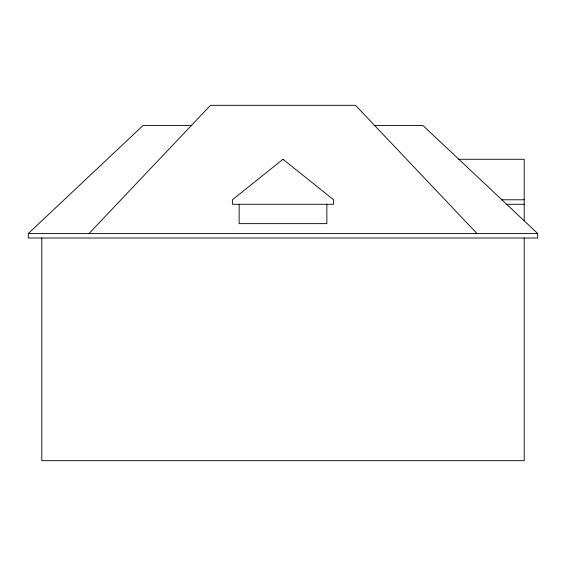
<?xml version="1.0" encoding="UTF-8"?>
<svg xmlns="http://www.w3.org/2000/svg" width="566" height="566" viewBox="0 0 566 566"><rect width="100%" height="100%" fill="white"/><g stroke="black" fill="none" stroke-linecap="round" stroke-linejoin="round"><path stroke-width="0.85" d="M89.032 233.517L210.495 105.304L355.505 105.304L476.968 233.517M374.685 125.546L422.986 125.546L537.7 233.517L537.7 238.017L28.3 238.017L28.3 233.517L143.014 125.546L191.315 125.546M458.297 159.287L524.201 159.287L524.201 220.712M501.384 199.777L524.201 199.777M506.577 204.276L524.201 204.276M28.3 233.517L537.7 233.517M524.201 238.017L524.201 460.696L41.799 460.696L41.799 238.017M326.858 204.276L326.858 223.634L239.142 223.634L239.142 204.276M283 159.287L232.393 199.777L232.393 204.276L333.607 204.276L333.607 199.777L283 159.287"/></g></svg>
